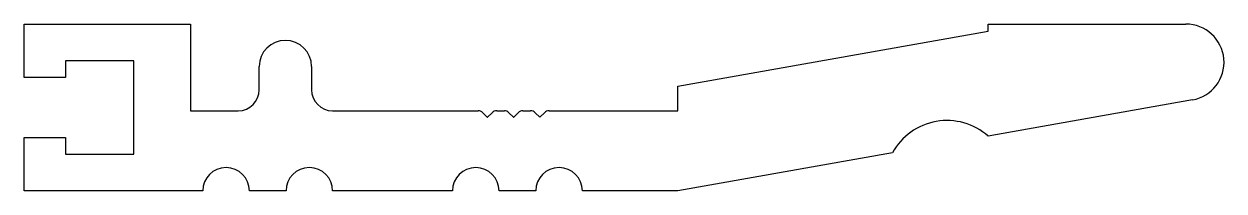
# Model space of a CAD drawing. Extents: x -20.8 to 25, y 0.1 to 6.5.
import ezdxf

# ---------------------------------------------------------------- set-up
doc = ezdxf.new("R2010")
doc.units = 0
doc.layers.add('1', color=7, linetype='CONTINUOUS')

msp = doc.modelspace()

# ---------------------------------------------------------------- linework, layer by layer
at = {"layer": '1', "color": 7, "linetype": 'CONTINUOUS'}
for p, q in [((-20.754, 4.425), (-20.754, 6.457)), ((-20.754, 6.457), (-14.404, 6.457)), ((-14.404, 6.457), (-14.404, 3.157)), ((16.046, 6.187), (16.046, 6.457)), ((16.046, 6.457), (23.592, 6.457)), ((4.196, 4.097), (16.046, 6.187)), ((-16.563, 5.06), (-19.167, 5.06)), ((-19.167, 5.06), (-19.167, 4.425)), ((-16.563, 1.504), (-16.563, 5.06)), ((-11.779, 3.957), (-11.779, 4.837)), ((-9.779, 4.837), (-9.779, 3.957)), ((-19.167, 4.425), (-20.754, 4.425)), ((4.196, 3.157), (4.196, 4.097)), ((23.844, 3.571), (16.046, 2.196)), ((-14.404, 3.157), (-12.579, 3.157)), ((-8.979, 3.157), (-3.421, 3.157)), ((-3.244, 3.083), (-3.073, 2.912)), ((-3.061, 2.912), (-2.89, 3.083)), ((-2.713, 3.157), (-2.421, 3.157)), ((-2.244, 3.083), (-2.073, 2.912)), ((-2.061, 2.912), (-1.89, 3.083)), ((-1.714, 3.157), (-1.421, 3.157)), ((-1.244, 3.083), (-1.073, 2.912)), ((-1.062, 2.912), (-0.89, 3.083)), ((-0.714, 3.157), (4.196, 3.157)), ((-20.754, 0.107), (-20.754, 2.139)), ((-20.754, 2.139), (-19.167, 2.139)), ((-19.167, 2.139), (-19.167, 1.504)), ((-19.167, 1.504), (-16.563, 1.504)), ((12.39, 1.551), (4.196, 0.107)), ((-13.934, 0.107), (-20.754, 0.107)), ((-10.754, 0.107), (-12.154, 0.107)), ((-4.404, 0.107), (-8.974, 0.107)), ((-1.224, 0.107), (-2.624, 0.107)), ((4.196, 0.107), (0.556, 0.107))]:
    msp.add_line(p, q, dxfattribs=at)
for centre, radius, start, end in [((23.592, 5.003), 1.454, 280, 90), ((-10.779, 4.837), 1, 0, 180), ((-12.579, 3.957), 0.8, 270, 360), ((-8.979, 3.957), 0.8, 180, 270), ((-3.421, 2.907), 0.25, 45, 90), ((-3.067, 2.918), 0.008, 225, 315), ((-2.713, 2.907), 0.25, 90, 135), ((-2.421, 2.907), 0.25, 45, 90), ((-2.067, 2.918), 0.008, 225, 315), ((-1.714, 2.907), 0.25, 90, 135), ((-1.421, 2.907), 0.25, 45, 90), ((-1.067, 2.918), 0.008, 225, 315), ((-0.714, 2.907), 0.25, 90, 135), ((14.477, 0.406), 2.38, 48.7593, 151.2407), ((-13.044, 0.107), 0.89, 0, 180), ((-9.864, 0.107), 0.89, 0, 180), ((-3.514, 0.107), 0.89, 0, 180), ((-0.334, 0.107), 0.89, 0, 180)]:
    msp.add_arc(centre, radius, start, end, dxfattribs=at)

doc.saveas('drawing.dxf')
